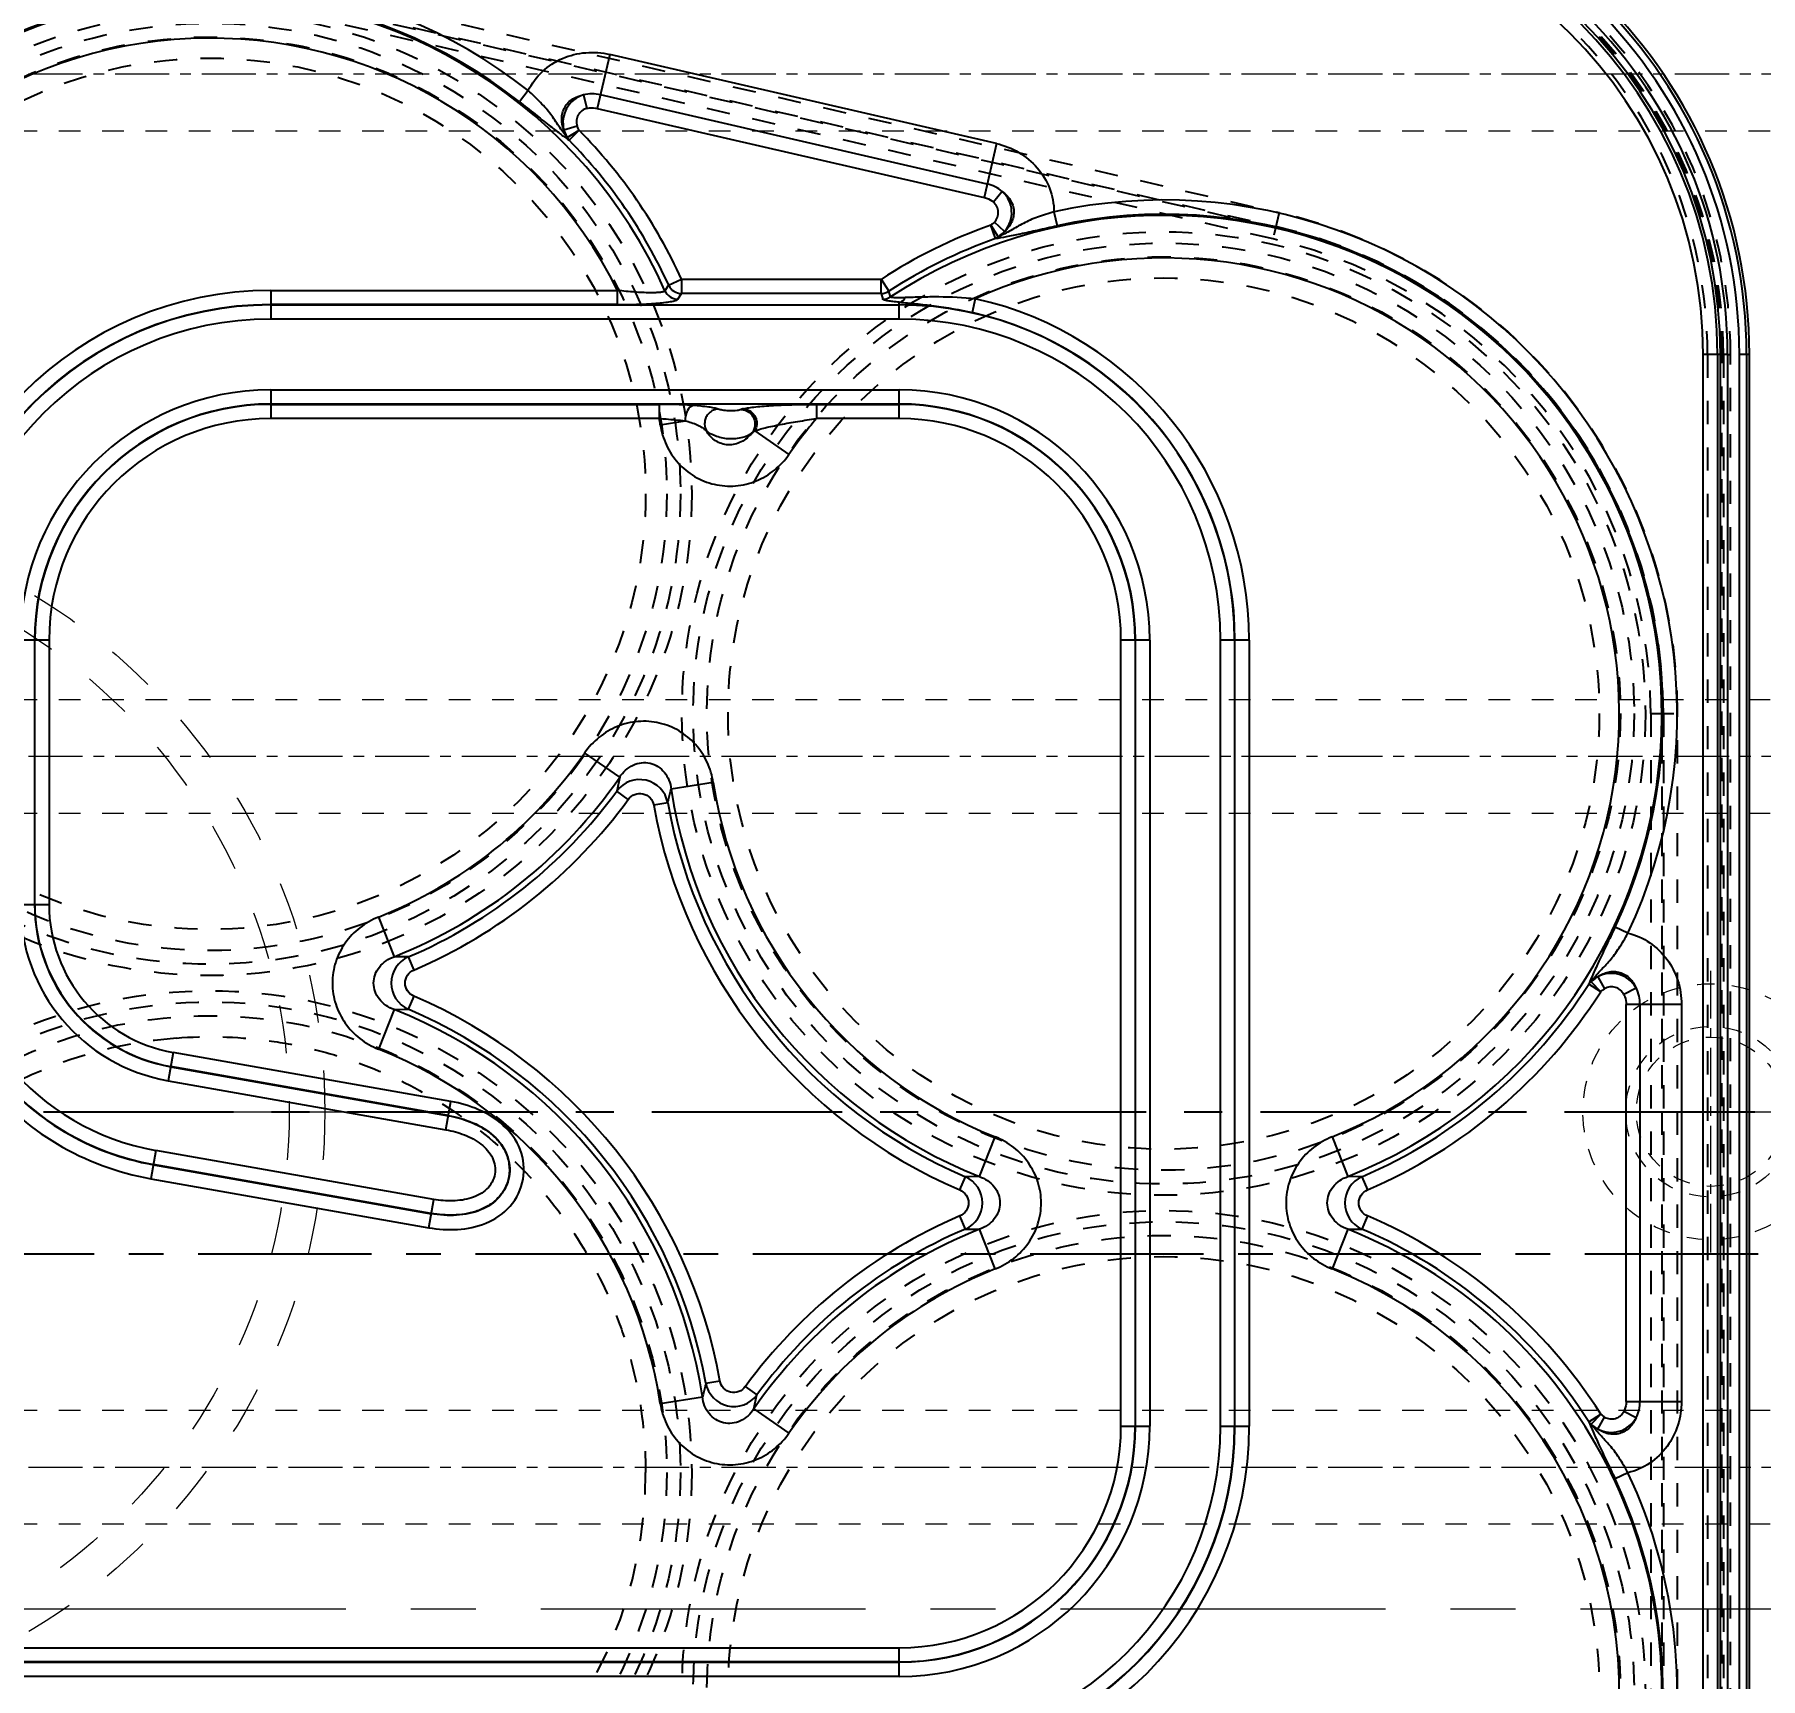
# Model space of a CAD drawing. Header units: millimetres. Extents: x -685 to 1888, y -6001 to 855.
# Drawn here: x 227.9 to 349.3, y -1263.6 to -1147.9 of the extents above; entities that cross this region are included whole.
import ezdxf
from ezdxf.enums import TextEntityAlignment as Align

# ---------------------------------------------------------------- set-up
doc = ezdxf.new("R2010")
doc.units = ezdxf.units.MM
doc.header["$LTSCALE"] = 16.335
doc.header["$PDMODE"] = 3
doc.header["$PDSIZE"] = 0.3125
doc.linetypes.add('CENTER', pattern=[0.6, 0.375, -0.075, 0.075, -0.075])
doc.linetypes.add('HIDDEN', pattern=[0.2, 0.1, -0.1])
doc.layers.get('0').update_dxf_attribs({"linetype": 'CONTINUOUS'})
doc.layers.get('Defpoints').update_dxf_attribs({"linetype": 'CONTINUOUS'})
for name, color, linetype, lineweight in [('cool', 153, 'HIDDEN', 9), ('moldbase', 7, 'CONTINUOUS', 20), ('sp', 193, 'CONTINUOUS', 9)]:
    doc.layers.add(name, color=color, linetype=linetype, lineweight=lineweight)
doc.layers.add('DEFAULT_2', color=8, linetype='HIDDEN')
doc.styles.get("Standard").update_dxf_attribs({"font": 'txt', "width": 0.8})
doc.styles.add('TXT', font='txt.shx', dxfattribs={"bigfont": 'gbcbig.shx'})
doc.dimstyles.new('mold', dxfattribs={"dimtxt": 8, "dimasz": 5, "dimexe": 0, "dimexo": 0, "dimgap": 0, "dimtad": 1, "dimzin": 1, "dimtxsty": 'Standard', "dimcen": 0, "dimclrd": 4, "dimclre": 4, "dimclrt": 6, "dimazin": 0, "dimtfac": 1, "dimtofl": 0, "dimtmove": 0, "dimatfit": 3, "dimfxl": 0, "dimarcsym": 0})

# ---------------------------------------------------------------- blocks, each defined once
blk = doc.blocks.new('sp_80_th', base_point=(180.03, -1065.14))
at = {"layer": 'sp', "color": 1, "linetype": 'CENTER', "ltscale": 2.643404}
for p, q in [((180.03, -1111.89), (180.03, -1018.39)), ((133.28, -1065.14), (226.78, -1065.14))]:
    blk.add_line(p, q, dxfattribs=at)
at = {"layer": 'sp', "linetype": 'HIDDEN', "ltscale": 2.073258}
for radius in [42.5, 40]:
    blk.add_circle((180.03, -1065.14), radius, dxfattribs=at)
at = {"layer": 'sp', "color": 6, "style": 'TXT'}
blk.add_text('SP%%c80', height=10, dxfattribs=at).set_placement((180.03, -1081.14), align=Align.MIDDLE)
blk = doc.blocks.new('124')
at = {"layer": 'cool', "ltscale": 0.932966}
for p, q in [((10.14, -1344.71), (401.48, -1344.71)), ((10.14, -1352.71), (401.48, -1352.71))]:
    blk.add_line(p, q, dxfattribs=at)
at = {"layer": 'cool', "color": 1, "linetype": 'CENTER', "ltscale": 0.621977}
blk.add_line((-4.19, -1348.71), (415.81, -1348.71), dxfattribs=at)
blk = doc.blocks.new('125')
at = {"layer": 'moldbase', "color": 1, "linetype": 'CENTER', "ltscale": 0.55978}
for p, q in [((-654.19, -1233.61), (-654.19, -1213.81)), ((-664.09, -1223.71), (-644.29, -1223.71))]:
    blk.add_line(p, q, dxfattribs=at)
at = {"layer": 'moldbase', "color": 8, "linetype": 'HIDDEN', "ltscale": 0.746373}
for radius in [9, 6, 5.25]:
    blk.add_circle((-654.19, -1223.71), radius, dxfattribs=at)
blk = doc.blocks.new('*D186')
at = {"color": 4, "lineweight": -2}
for p, q in [((326.32, -958.71), (535.21, -958.71)), ((535.21, -1253.71), (535.21, -963.71)), ((492.14, -1258.71), (535.21, -1258.71))]:
    blk.add_line(p, q, dxfattribs=at)
at = {"color": 4}
for points in [[(534.38, -963.71), (536.04, -963.71), (535.21, -958.71)], [(534.38, -1253.71), (536.04, -1253.71), (535.21, -1258.71)]]:
    blk.add_solid(points, dxfattribs=at)
at = {"layer": 'Defpoints', "color": 0}
for p in [(326.32, -958.71), (535.21, -958.71), (492.14, -1258.71)]:
    blk.add_point(p, dxfattribs=at)
at = {"color": 6, "insert": (530.54, -1098.3), "char_height": 8, "attachment_point": 5, "rotation": 90}
blk.add_mtext('300,00', dxfattribs=at)

msp = doc.modelspace()

# ---------------------------------------------------------------- linework, layer by layer
at = {"color": 7, "linetype": 'Continuous'}
for p, q in [((268.352, -1149.34), (267.478, -1153.133)), ((295.56, -1155.611), (268.352, -1149.34)), ((262.616, -1151.886), (261.996, -1152.67)), ((294.904, -1158.456), (267.697, -1152.185)), ((266.51, -1152.191), (266.752, -1153.134)), ((267.478, -1153.133), (294.686, -1159.404)), ((265.132, -1154.645), (266.063, -1154.361)), ((265.369, -1155.177), (266.205, -1154.678)), ((266.205, -1154.678), (265.492, -1155.379)), ((295.56, -1155.611), (294.686, -1159.404)), ((295.968, -1158.981), (295.339, -1159.722)), ((299.604, -1160.411), (299.817, -1161.387)), ((295.155, -1161.35), (295.687, -1162.165)), ((295.488, -1162.292), (295.155, -1161.35)), ((296.133, -1161.79), (295.421, -1161.127)), ((272.498, -1165.573), (273.408, -1165.159)), ((273.408, -1165.159), (287.439, -1165.159)), ((273.408, -1165.159), (273.408, -1166.159)), ((287.439, -1166.159), (287.439, -1165.159)), ((287.439, -1165.159), (287.984, -1165.997)), ((244.504, -1165.936), (244.504, -1167.957)), ((244.504, -1165.936), (268.909, -1165.936)), ((268.909, -1166.935), (268.909, -1165.936)), ((272.498, -1165.573), (272.238, -1165.965)), ((273.151, -1166.557), (273.408, -1166.159)), ((287.439, -1166.159), (273.408, -1166.159)), ((287.439, -1166.159), (287.557, -1166.557)), ((288.105, -1166.393), (287.984, -1165.997)), ((294.069, -1166.523), (293.852, -1167.499)), ((268.909, -1166.935), (244.504, -1166.935)), ((244.504, -1166.957), (288.724, -1166.957)), ((288.724, -1167.957), (244.504, -1167.957)), ((288.724, -1167.957), (288.724, -1166.77)), ((346.98, -1170.444), (345.269, -1170.444)), ((345.269, -1281.999), (345.269, -1170.444)), ((346.271, -1170.444), (346.271, -1281.999)), ((346.479, -1281.999), (346.479, -1170.444)), ((346.98, -1170.444), (346.98, -1281.999)), ((348.522, -1170.444), (347.816, -1170.444)), ((347.816, -1281.999), (347.816, -1170.444)), ((348.317, -1170.444), (348.317, -1281.999)), ((348.522, -1281.999), (348.522, -1170.444)), ((244.504, -1172.93), (244.504, -1174.951)), ((244.504, -1172.93), (288.724, -1172.93)), ((288.724, -1173.93), (244.504, -1173.93)), ((244.504, -1173.952), (271.841, -1173.952)), ((271.84, -1173.952), (271.84, -1174.951)), ((282.896, -1173.952), (288.724, -1173.952)), ((282.896, -1173.952), (282.896, -1174.951)), ((288.724, -1174.951), (288.724, -1172.93)), ((271.84, -1174.951), (244.504, -1174.951)), ((271.91, -1175.388), (273.655, -1175.121)), ((288.724, -1174.951), (282.896, -1174.951)), ((278.565, -1175.817), (280.96, -1177.474)), ((228.912, -1190.544), (226.891, -1190.544)), ((227.912, -1209.136), (227.912, -1190.544)), ((228.912, -1190.544), (228.912, -1209.136)), ((306.337, -1190.544), (304.316, -1190.544)), ((304.316, -1245.819), (304.316, -1190.544)), ((305.316, -1190.544), (305.316, -1245.819)), ((305.338, -1245.819), (305.338, -1190.544)), ((306.337, -1190.544), (306.337, -1245.819)), ((313.332, -1190.544), (311.311, -1190.544)), ((311.311, -1245.819), (311.311, -1190.544)), ((312.31, -1190.544), (312.31, -1245.819)), ((312.332, -1245.819), (312.332, -1190.544)), ((313.332, -1190.544), (313.332, -1245.819)), ((269.055, -1200.178), (266.589, -1198.473)), ((269.055, -1200.178), (268.851, -1201.152)), ((275.639, -1200.558), (272.675, -1201.013)), ((269.658, -1201.742), (268.851, -1201.152)), ((272.433, -1201.978), (271.449, -1202.155)), ((226.891, -1209.136), (228.912, -1209.136)), ((252.078, -1210.02), (253.186, -1212.806)), ((339.976, -1211.146), (339.072, -1210.719)), ((254.181, -1212.826), (254.574, -1213.745)), ((338.061, -1215.271), (337.218, -1214.734)), ((337.387, -1214.569), (338.061, -1215.271)), ((337.852, -1214.218), (338.338, -1215.061)), ((340.553, -1215.01), (339.689, -1215.457)), ((253.186, -1216.521), (252.078, -1219.307)), ((253.186, -1216.521), (254.181, -1216.501)), ((254.574, -1215.583), (254.181, -1216.501)), ((343.745, -1216.165), (339.853, -1216.165)), ((339.853, -1244.086), (339.853, -1216.165)), ((340.826, -1244.086), (340.826, -1216.165)), ((343.745, -1216.165), (343.745, -1244.086)), ((237.644, -1219.543), (237.293, -1221.533)), ((257.184, -1222.988), (237.644, -1219.543)), ((237.467, -1220.549), (257.006, -1223.994)), ((257.01, -1223.973), (237.47, -1220.527)), ((237.293, -1221.533), (256.833, -1224.979)), ((256.833, -1224.979), (257.184, -1222.988)), ((294.363, -1228.268), (295.472, -1225.482)), ((319.161, -1225.482), (320.27, -1228.268)), ((236.429, -1226.431), (236.078, -1228.422)), ((236.252, -1227.437), (255.792, -1230.883)), ((255.795, -1230.861), (236.256, -1227.416)), ((255.969, -1229.877), (236.429, -1226.431)), ((236.078, -1228.422), (255.618, -1231.867)), ((292.975, -1229.206), (293.368, -1228.288)), ((294.363, -1228.268), (293.368, -1228.288)), ((321.265, -1228.288), (320.27, -1228.268)), ((321.265, -1228.288), (321.658, -1229.206)), ((255.618, -1231.867), (255.969, -1229.877)), ((293.368, -1231.963), (292.975, -1231.044)), ((321.658, -1231.044), (321.265, -1231.963)), ((295.472, -1234.769), (294.363, -1231.983)), ((320.27, -1231.983), (319.161, -1234.769)), ((320.27, -1231.983), (321.265, -1231.963)), ((275.117, -1242.811), (276.1, -1242.634)), ((277.891, -1243.047), (278.698, -1243.636)), ((271.91, -1244.23), (274.874, -1243.776)), ((278.494, -1244.611), (278.698, -1243.636)), ((339.853, -1244.086), (343.745, -1244.086)), ((278.494, -1244.611), (280.96, -1246.316)), ((337.218, -1245.516), (338.061, -1244.98)), ((338.061, -1244.98), (337.387, -1245.681)), ((337.852, -1246.032), (338.338, -1245.189)), ((340.553, -1245.24), (339.689, -1244.793)), ((304.316, -1245.819), (306.337, -1245.819)), ((311.311, -1245.819), (313.332, -1245.819)), ((339.976, -1249.104), (339.072, -1249.531)), ((210.651, -1261.411), (288.724, -1261.411)), ((288.724, -1263.432), (288.724, -1261.411)), ((122.899, -1262.432), (288.724, -1262.432)), ((288.724, -1262.41), (210.651, -1262.41)), ((288.724, -1263.432), (122.899, -1263.432))]:
    msp.add_line(p, q, dxfattribs=at)
at = {"color": 1, "linetype": 'CENTER', "ltscale": 2.18358}
msp.add_line((57.305, -1223.709), (354.318, -1223.709), dxfattribs=at)
at = {"color": 1, "linetype": 'CENTER', "ltscale": 1.990328}
msp.add_line((-14.188, -1233.709), (425.812, -1233.709), dxfattribs=at)
at = {"color": 7, "linetype": 'Continuous'}
for centre, radius, start, end in [((313.347, -1170.444), 35.175, 0, 90), ((313.347, -1170.444), 34.971, 0, 90), ((313.347, -1170.444), 34.469, 0, 90), ((313.347, -1170.444), 33.634, 0, 90), ((313.347, -1170.444), 33.132, 0, 90), ((313.347, -1170.444), 32.925, 0, 90), ((313.347, -1170.444), 31.922, 0, 90), ((240.233, -1180.242), 36.126, 51.71501, 115.30612), ((240.233, -1180.242), 35.046, 24.04193, 158.30836), ((240.233, -1180.242), 35.127, 51.71639, 115.30399), ((240.233, -1180.242), 32.047, 26.51448, 158.30835), ((267.07, -1154.119), 2.008, 106.17855, 195.19643), ((240.233, -1180.242), 35.444, 24.44863, 44.54709), ((240.233, -1180.242), 36.443, 24.44863, 44.54709), ((294.621, -1160.469), 2.008, 318.84808, 47.86225), ((307.317, -1195.704), 35.046, 291.69161, 123.2426), ((307.317, -1195.704), 36.126, 334.69398, 102.32715), ((307.317, -1195.704), 35.127, 334.69536, 102.32502), ((307.317, -1195.704), 36.443, 109.49497, 123.05533), ((307.317, -1195.704), 35.444, 109.49497, 123.05533), ((307.317, -1195.704), 32.047, 291.69165, 114.41753), ((244.504, -1190.544), 24.608, 90, 180), ((273.158, -1165.545), 1.011, 204.48654, 269.57408), ((273.416, -1165.148), 1.011, 204.87191, 269.56494), ((288.724, -1190.544), 24.608, 0, 77.45508), ((244.504, -1190.544), 23.608, 90, 180), ((244.504, -1190.544), 23.586, 90, 180), ((244.504, -1190.544), 22.587, 90, 180), ((288.724, -1190.544), 23.586, 0, 90), ((288.724, -1190.544), 22.587, 0, 90), ((288.724, -1190.544), 23.608, 0, 77.45508), ((244.504, -1190.544), 17.613, 90, 180), ((244.504, -1190.544), 16.614, 90, 180), ((244.504, -1190.544), 16.592, 90, 180), ((288.724, -1190.544), 17.613, 0, 90), ((288.724, -1190.544), 16.614, 0, 90), ((288.724, -1190.544), 16.592, 0, 90), ((244.504, -1190.544), 15.592, 90, 180), ((240.233, -1180.242), 32.047, 8.71267, 9.503), ((307.317, -1195.704), 32.047, 139.64178, 145.32938), ((288.724, -1190.544), 15.592, 0, 90), ((240.233, -1180.242), 32.047, 291.69163, 325.32939), ((240.233, -1180.242), 35.046, 291.69173, 325.3293), ((270.459, -1202.358), 2.01, 10.89518, 143.14589), ((307.317, -1195.704), 32.047, 188.71266, 248.30837), ((240.233, -1180.242), 35.444, 293.17475, 323.84628), ((240.233, -1180.242), 36.443, 293.17473, 323.84629), ((307.317, -1195.704), 35.046, 188.71275, 248.30827), ((307.317, -1195.704), 36.443, 190.19576, 246.82527), ((307.317, -1195.704), 35.444, 190.19577, 246.82525), ((239.479, -1209.136), 18.561, 180, 260), ((239.479, -1209.136), 17.562, 180, 260), ((239.479, -1209.136), 12.588, 180, 260), ((239.479, -1209.136), 11.589, 180, 260), ((239.479, -1209.136), 11.567, 180, 260), ((239.479, -1209.136), 10.567, 180, 260), ((254.995, -1214.664), 2.01, 113.87477, 246.12426), ((338.8, -1215.988), 2.008, 29.1586, 118.17435), ((307.317, -1195.704), 35.444, 293.17463, 327.52608), ((307.317, -1195.704), 36.443, 293.17473, 327.52609), ((240.233, -1249.085), 35.046, 8.71275, 68.30827), ((240.233, -1249.085), 35.444, 10.19577, 66.82525), ((240.233, -1249.085), 36.443, 10.19576, 66.82527), ((240.233, -1249.085), 32.047, 8.71266, 68.30837), ((239.479, -1209.136), 19.583, 218.59449, 260), ((239.479, -1209.136), 18.583, 218.59449, 260), ((292.555, -1230.125), 2.01, 293.87415, 66.12486), ((322.078, -1230.125), 2.01, 113.87445, 246.12332), ((307.317, -1264.546), 36.443, 113.17473, 143.84629), ((307.317, -1264.546), 36.443, 32.47394, 66.82527), ((307.317, -1264.546), 35.046, 189.9987, 68.30839), ((307.317, -1264.546), 35.046, 111.69173, 145.3293), ((307.317, -1264.546), 35.444, 113.17475, 143.84628), ((307.317, -1264.546), 35.444, 32.47394, 66.82537), ((307.317, -1264.546), 32.047, 190.57252, 68.30835), ((307.317, -1264.546), 32.047, 111.69163, 145.32939), ((277.09, -1242.431), 2.01, 190.8958, 323.14529), ((338.8, -1244.262), 2.008, 241.82718, 330.84116), ((288.724, -1245.819), 24.608, 270, 360), ((288.724, -1245.819), 23.608, 270, 0), ((288.724, -1245.819), 23.586, 270, 0), ((288.724, -1245.819), 22.587, 270, 360), ((288.724, -1245.819), 17.613, 270, 360), ((288.724, -1245.819), 16.614, 270, 0), ((288.724, -1245.819), 16.592, 270, 0), ((288.724, -1245.819), 15.592, 270, 360), ((307.317, -1264.546), 36.126, 231.71501, 25.30613), ((307.317, -1264.546), 35.127, 231.71639, 25.30399)]:
    msp.add_arc(centre, radius, start, end, dxfattribs=at)
for points, knots in [([(262.616, -1151.886), (262.866, -1151.383), (263.555, -1150.461), (264.999, -1149.531), (266.664, -1149.126), (267.805, -1149.214), (268.352, -1149.34)], [0, 0, 0, 0, 0.2498854, 0.4998181, 0.749839, 1, 1, 1, 1]), ([(265.369, -1155.177), (265.261, -1155.051), (265.049, -1154.795), (264.764, -1154.387), (264.492, -1153.969), (264.2, -1153.549), (263.867, -1153.132), (263.486, -1152.716), (263.066, -1152.298), (262.769, -1152.022), (262.615, -1151.886)], [0, 0, 0, 0, 0.1160463, 0.2306962, 0.3465033, 0.4639862, 0.587043, 0.7180171, 0.8567459, 1, 1, 1, 1]), ([(267.697, -1152.185), (267.505, -1152.14), (267.105, -1152.093), (266.705, -1152.141), (266.51, -1152.191)], [0, 0, 0, 0, 0.4948751, 1, 1, 1, 1]), ([(261.996, -1152.67), (262.364, -1152.961), (263.057, -1153.509), (264.008, -1154.262), (264.805, -1154.875), (265.281, -1155.225), (265.492, -1155.379)], [0, 0, 0, 0, 0.3185767, 0.5990609, 0.8226904, 1, 1, 1, 1]), ([(265.132, -1154.645), (265.032, -1154.397), (264.945, -1153.987), (265.012, -1153.442), (265.169, -1153.052), (265.421, -1152.715), (265.852, -1152.374), (266.246, -1152.234), (266.51, -1152.191)], [0, 0, 0, 0, 0.2457978, 0.3723309, 0.5001044, 0.6280048, 0.7543013, 1, 1, 1, 1]), ([(266.752, -1153.134), (266.625, -1153.166), (266.382, -1153.281), (266.115, -1153.583), (265.996, -1153.968), (266.025, -1154.236), (266.063, -1154.361)], [0, 0, 0, 0, 0.2500368, 0.5000291, 0.7499978, 1, 1, 1, 1]), ([(266.752, -1153.134), (266.809, -1153.119), (267.049, -1153.075), (267.299, -1153.092), (267.478, -1153.133)], [0, 0, 0, 0, 0.2442835, 1, 1, 1, 1]), ([(266.205, -1154.678), (266.19, -1154.653), (266.133, -1154.551), (266.088, -1154.444), (266.063, -1154.361)], [0, 0, 0, 0, 0.2537329, 1, 1, 1, 1]), ([(265.132, -1154.645), (265.147, -1154.692), (265.209, -1154.876), (265.295, -1155.052), (265.369, -1155.177)], [0, 0, 0, 0, 0.2529343, 1, 1, 1, 1]), ([(265.492, -1155.379), (265.48, -1155.365), (265.431, -1155.303), (265.392, -1155.233), (265.369, -1155.177)], [0, 0, 0, 0, 0.2391954, 1, 1, 1, 1]), ([(295.56, -1155.611), (296.108, -1155.737), (297.172, -1156.157), (298.492, -1157.251), (299.383, -1158.718), (299.599, -1159.85), (299.604, -1160.411)], [0, 0, 0, 0, 0.2501446, 0.500177, 0.7501331, 1, 1, 1, 1]), ([(294.686, -1159.404), (294.747, -1159.418), (294.98, -1159.485), (295.201, -1159.605), (295.339, -1159.722)], [0, 0, 0, 0, 0.2562297, 1, 1, 1, 1]), ([(295.968, -1158.981), (295.815, -1158.85), (295.476, -1158.632), (295.097, -1158.5), (294.904, -1158.456)], [0, 0, 0, 0, 0.5050791, 1, 1, 1, 1]), ([(295.968, -1158.981), (296.187, -1159.135), (296.481, -1159.434), (296.718, -1159.929), (296.798, -1160.343), (296.767, -1160.762), (296.589, -1161.281), (296.332, -1161.612), (296.133, -1161.791)], [0, 0, 0, 0, 0.2459115, 0.372434, 0.5001995, 0.6281093, 0.7544146, 1, 1, 1, 1]), ([(295.421, -1161.127), (295.51, -1161.032), (295.653, -1160.804), (295.714, -1160.405), (295.607, -1160.017), (295.438, -1159.807), (295.339, -1159.723)], [0, 0, 0, 0, 0.250037, 0.5000296, 0.7499978, 1, 1, 1, 1]), ([(299.604, -1160.411), (299.405, -1160.463), (299.018, -1160.582), (298.458, -1160.778), (297.933, -1160.983), (297.451, -1161.213), (297.005, -1161.463), (296.434, -1161.806), (295.992, -1162.035), (295.687, -1162.165)], [0, 0, 0, 0, 0.1432356, 0.2820824, 0.4130672, 0.5360289, 0.6539207, 0.7692323, 1, 1, 1, 1]), ([(295.421, -1161.127), (295.402, -1161.148), (295.32, -1161.23), (295.228, -1161.302), (295.155, -1161.35)], [0, 0, 0, 0, 0.2462426, 1, 1, 1, 1]), ([(295.488, -1162.292), (295.746, -1162.246), (296.327, -1162.14), (297.312, -1161.938), (298.497, -1161.677), (299.36, -1161.487), (299.819, -1161.387)], [0, 0, 0, 0, 0.17732, 0.4009596, 0.6814558, 1, 1, 1, 1]), ([(295.687, -1162.165), (295.727, -1162.138), (295.887, -1162.027), (296.033, -1161.897), (296.133, -1161.79)], [0, 0, 0, 0, 0.2477209, 1, 1, 1, 1]), ([(295.687, -1162.165), (295.672, -1162.178), (295.611, -1162.229), (295.542, -1162.269), (295.488, -1162.292)], [0, 0, 0, 0, 0.2616835, 1, 1, 1, 1]), ([(272.238, -1165.965), (272.231, -1165.979), (272.199, -1166.006), (272.092, -1166.048), (271.882, -1166.083), (271.554, -1166.105), (271.132, -1166.109), (270.638, -1166.093), (269.887, -1166.046), (269.306, -1165.985), (268.909, -1165.936)], [0, 0, 0, 0, 0.0141037, 0.035393, 0.1026321, 0.2021908, 0.3293635, 0.4784095, 0.6435003, 1, 1, 1, 1]), ([(268.909, -1166.935), (269.164, -1166.935), (269.668, -1166.931), (270.406, -1166.913), (271.102, -1166.882), (271.731, -1166.839), (272.268, -1166.785), (272.646, -1166.73), (272.883, -1166.679), (273.009, -1166.642), (273.096, -1166.605), (273.14, -1166.574), (273.151, -1166.557)], [0, 0, 0, 0, 0.1783942, 0.3525793, 0.5169772, 0.6660368, 0.7938892, 0.8946399, 0.9333929, 0.9637991, 0.9858122, 1, 1, 1, 1]), ([(287.557, -1166.557), (287.606, -1166.557), (287.797, -1166.541), (287.985, -1166.472), (288.105, -1166.393)], [0, 0, 0, 0, 0.2521092, 1, 1, 1, 1]), ([(288.724, -1166.77), (288.575, -1166.758), (288.303, -1166.732), (287.984, -1166.691), (287.778, -1166.653), (287.669, -1166.624), (287.598, -1166.597), (287.561, -1166.571), (287.557, -1166.557)], [0, 0, 0, 0, 0.3742802, 0.6832853, 0.8045456, 0.8988192, 0.9634097, 1, 1, 1, 1]), ([(289.145, -1166.448), (289.012, -1166.453), (288.77, -1166.46), (288.485, -1166.46), (288.301, -1166.449), (288.203, -1166.437), (288.142, -1166.424), (288.108, -1166.405), (288.105, -1166.393)], [0, 0, 0, 0, 0.3793416, 0.6906178, 0.8115586, 0.9047443, 0.9673621, 1, 1, 1, 1]), ([(288.724, -1166.77), (288.765, -1166.765), (288.939, -1166.709), (289.072, -1166.566), (289.145, -1166.448)], [0, 0, 0, 0, 0.2305718, 1, 1, 1, 1]), ([(294.069, -1166.523), (293.213, -1166.448), (291.944, -1166.389), (290.302, -1166.404), (289.519, -1166.433), (289.145, -1166.448)], [0, 0, 0, 0, 0.5230942, 0.7721435, 1, 1, 1, 1]), ([(288.724, -1166.77), (289.113, -1166.803), (289.93, -1166.872), (291.646, -1167.07), (292.966, -1167.3), (293.852, -1167.499)], [0, 0, 0, 0, 0.2257614, 0.4747741, 1, 1, 1, 1]), ([(274.236, -1174.032), (274.054, -1174.018), (273.256, -1173.969), (272.457, -1173.952), (271.841, -1173.952)], [0, 0, 0, 0, 0.2287066, 1, 1, 1, 1]), ([(274.236, -1174.032), (274.057, -1174.058), (273.863, -1174.279), (273.745, -1174.559), (273.674, -1174.804), (273.654, -1174.995), (273.655, -1175.121)], [0, 0, 0, 0, 0.4171237, 0.5609537, 0.7107417, 1, 1, 1, 1]), ([(275.987, -1174.29), (275.894, -1174.259), (275.671, -1174.204), (275.088, -1174.105), (274.596, -1174.059), (274.236, -1174.032)], [0, 0, 0, 0, 0.1648676, 0.3885325, 1, 1, 1, 1]), ([(277.766, -1174.265), (277.885, -1174.234), (278.169, -1174.182), (278.65, -1174.121), (279.231, -1174.069), (280.137, -1174.01), (281.367, -1173.964), (282.376, -1173.952), (282.896, -1173.952)], [0, 0, 0, 0, 0.0719301, 0.1678845, 0.2826639, 0.4116335, 0.6969276, 1, 1, 1, 1]), ([(271.84, -1174.951), (272.001, -1174.96), (272.607, -1174.999), (273.212, -1175.058), (273.655, -1175.121)], [0, 0, 0, 0, 0.264812, 1, 1, 1, 1]), ([(273.655, -1175.121), (273.948, -1175.18), (274.491, -1175.335), (274.956, -1175.652), (275.154, -1175.815)], [0, 0, 0, 0, 0.5390493, 1, 1, 1, 1]), ([(275.987, -1174.29), (275.831, -1174.295), (275.582, -1174.368), (275.313, -1174.583), (275.142, -1174.81), (275.043, -1175.078), (275.006, -1175.424), (275.076, -1175.678), (275.154, -1175.815)], [0, 0, 0, 0, 0.226458, 0.358626, 0.4968168, 0.6356818, 0.7695318, 1, 1, 1, 1]), ([(277.596, -1174.319), (277.509, -1174.354), (277.218, -1174.415), (276.765, -1174.427), (276.317, -1174.379), (276.073, -1174.32), (275.987, -1174.29)], [0, 0, 0, 0, 0.1729966, 0.540802, 0.8309524, 1, 1, 1, 1]), ([(277.766, -1174.265), (277.75, -1174.27), (277.693, -1174.285), (277.636, -1174.303), (277.596, -1174.319)], [0, 0, 0, 0, 0.279725, 1, 1, 1, 1]), ([(277.596, -1174.319), (277.787, -1174.324), (278.17, -1174.456), (278.524, -1174.91), (278.61, -1175.469), (278.469, -1175.822), (278.351, -1175.968)], [0, 0, 0, 0, 0.2591668, 0.5150213, 0.7449862, 1, 1, 1, 1]), ([(277.766, -1174.265), (277.924, -1174.272), (278.177, -1174.354), (278.44, -1174.585), (278.603, -1174.822), (278.691, -1175.096), (278.715, -1175.438), (278.642, -1175.684), (278.565, -1175.817)], [0, 0, 0, 0, 0.2301111, 0.3644914, 0.5045376, 0.6438593, 0.7765917, 1, 1, 1, 1]), ([(278.565, -1175.817), (278.666, -1175.776), (278.908, -1175.699), (279.502, -1175.544), (280.404, -1175.357), (281.606, -1175.145), (282.457, -1175.015), (282.896, -1174.951)], [0, 0, 0, 0, 0.0743997, 0.1719547, 0.4160505, 0.6990109, 1, 1, 1, 1]), ([(271.91, -1175.388), (271.986, -1175.881), (272.278, -1176.851), (273.11, -1178.12), (274.282, -1179.087), (275.692, -1179.655), (277.209, -1179.762), (278.685, -1179.404), (279.989, -1178.629), (280.676, -1177.884), (280.96, -1177.474)], [0, 0, 0, 0, 0.1250472, 0.2500704, 0.3750489, 0.5000326, 0.625011, 0.7499781, 0.8749745, 1, 1, 1, 1]), ([(278.351, -1175.968), (278.161, -1176.117), (277.616, -1176.356), (276.706, -1176.427), (275.825, -1176.238), (275.332, -1175.966), (275.154, -1175.815)], [0, 0, 0, 0, 0.2135215, 0.5119744, 0.7937925, 1, 1, 1, 1]), ([(278.351, -1175.968), (278.149, -1176.225), (277.645, -1176.657), (276.681, -1176.886), (275.743, -1176.583), (275.308, -1176.093), (275.154, -1175.815)], [0, 0, 0, 0, 0.2581856, 0.5057682, 0.7493314, 1, 1, 1, 1]), ([(278.351, -1175.968), (278.368, -1175.956), (278.438, -1175.905), (278.509, -1175.855), (278.565, -1175.817)], [0, 0, 0, 0, 0.2342865, 1, 1, 1, 1]), ([(275.639, -1200.558), (275.564, -1200.065), (275.271, -1199.095), (274.439, -1197.826), (273.267, -1196.859), (271.857, -1196.292), (270.341, -1196.185), (268.864, -1196.542), (267.56, -1197.318), (266.873, -1198.062), (266.589, -1198.473)], [0, 0, 0, 0, 0.1250472, 0.2500704, 0.3750489, 0.5000326, 0.625011, 0.7499781, 0.8749745, 1, 1, 1, 1]), ([(269.055, -1200.178), (269.283, -1199.823), (269.772, -1199.363), (270.579, -1199.128), (271.198, -1199.154), (271.766, -1199.402), (272.388, -1199.966), (272.626, -1200.593), (272.675, -1201.013)], [0, 0, 0, 0, 0.2549549, 0.3787355, 0.5000052, 0.6212722, 0.7450568, 1, 1, 1, 1]), ([(269.658, -1201.742), (269.772, -1201.586), (270.095, -1201.333), (270.706, -1201.286), (271.236, -1201.595), (271.415, -1201.965), (271.449, -1202.155)], [0, 0, 0, 0, 0.2502707, 0.5000111, 0.7497491, 1, 1, 1, 1]), ([(272.433, -1201.978), (272.453, -1201.899), (272.534, -1201.577), (272.614, -1201.256), (272.675, -1201.013)], [0, 0, 0, 0, 0.2447141, 1, 1, 1, 1]), ([(252.078, -1210.02), (251.614, -1210.204), (250.734, -1210.707), (249.685, -1211.803), (249.006, -1213.162), (248.769, -1214.664), (249.006, -1216.166), (249.686, -1217.524), (250.734, -1218.62), (251.614, -1219.123), (252.078, -1219.307)], [0, 0, 0, 0, 0.1250472, 0.2500704, 0.3750489, 0.5000326, 0.625011, 0.7499781, 0.8749745, 1, 1, 1, 1]), ([(339.073, -1210.718), (338.872, -1211.143), (338.493, -1211.941), (337.973, -1213.037), (337.555, -1213.951), (337.321, -1214.494), (337.218, -1214.734)], [0, 0, 0, 0, 0.3185764, 0.5990606, 0.8226903, 1, 1, 1, 1]), ([(337.387, -1214.569), (337.486, -1214.435), (337.687, -1214.171), (338.021, -1213.802), (338.367, -1213.443), (338.711, -1213.064), (339.043, -1212.646), (339.363, -1212.181), (339.676, -1211.678), (339.877, -1211.327), (339.976, -1211.146)], [0, 0, 0, 0, 0.1160426, 0.2306929, 0.3465003, 0.4639838, 0.5870415, 0.7180162, 0.8567453, 1, 1, 1, 1]), ([(339.976, -1211.146), (340.522, -1211.278), (341.575, -1211.742), (342.806, -1212.94), (343.574, -1214.471), (343.745, -1215.603), (343.745, -1216.165)], [0, 0, 0, 0, 0.2498854, 0.4998181, 0.749839, 1, 1, 1, 1]), ([(253.186, -1216.521), (252.788, -1216.379), (252.23, -1216.006), (251.821, -1215.273), (251.707, -1214.664), (251.821, -1214.055), (252.23, -1213.322), (252.789, -1212.948), (253.186, -1212.806)], [0, 0, 0, 0, 0.2549549, 0.3787354, 0.5000052, 0.6212722, 0.7450568, 1, 1, 1, 1]), ([(254.181, -1212.826), (254.1, -1212.824), (253.768, -1212.818), (253.437, -1212.811), (253.186, -1212.806)], [0, 0, 0, 0, 0.2447141, 1, 1, 1, 1]), ([(254.574, -1215.583), (254.397, -1215.507), (254.077, -1215.249), (253.895, -1214.664), (254.077, -1214.078), (254.397, -1213.821), (254.574, -1213.745)], [0, 0, 0, 0, 0.2502707, 0.5000111, 0.7497491, 1, 1, 1, 1]), ([(337.852, -1214.218), (338.071, -1214.065), (338.451, -1213.888), (338.997, -1213.831), (339.413, -1213.896), (339.798, -1214.067), (340.226, -1214.409), (340.451, -1214.763), (340.553, -1215.01)], [0, 0, 0, 0, 0.2457978, 0.3723309, 0.5001044, 0.6280048, 0.7543013, 1, 1, 1, 1]), ([(337.218, -1214.734), (337.229, -1214.719), (337.279, -1214.657), (337.338, -1214.604), (337.387, -1214.569)], [0, 0, 0, 0, 0.2391951, 1, 1, 1, 1]), ([(337.852, -1214.218), (337.809, -1214.243), (337.644, -1214.345), (337.492, -1214.468), (337.387, -1214.569)], [0, 0, 0, 0, 0.2530202, 1, 1, 1, 1]), ([(338.061, -1215.271), (338.082, -1215.25), (338.168, -1215.173), (338.263, -1215.105), (338.338, -1215.061)], [0, 0, 0, 0, 0.2538172, 1, 1, 1, 1]), ([(339.689, -1215.457), (339.629, -1215.341), (339.462, -1215.13), (339.108, -1214.937), (338.706, -1214.908), (338.451, -1214.996), (338.338, -1215.061)], [0, 0, 0, 0, 0.2500368, 0.5000291, 0.7499978, 1, 1, 1, 1]), ([(340.826, -1216.165), (340.826, -1215.968), (340.783, -1215.568), (340.645, -1215.189), (340.553, -1215.01)], [0, 0, 0, 0, 0.4948752, 1, 1, 1, 1]), ([(339.689, -1215.457), (339.716, -1215.51), (339.813, -1215.734), (339.853, -1215.981), (339.853, -1216.165)], [0, 0, 0, 0, 0.2442835, 1, 1, 1, 1]), ([(255.618, -1231.867), (256.284, -1231.984), (257.654, -1232.076), (259.703, -1231.674), (261.492, -1230.473), (262.46, -1228.496), (262.227, -1226.307), (260.956, -1224.567), (259.169, -1223.488), (257.85, -1223.106), (257.184, -1222.988)], [0, 0, 0, 0, 0.1228357, 0.247067, 0.3730895, 0.499979, 0.6268815, 0.7529042, 0.8771577, 1, 1, 1, 1]), ([(257.01, -1223.973), (257.598, -1224.076), (258.736, -1224.404), (260.231, -1225.296), (261.244, -1226.658), (261.426, -1228.314), (260.689, -1229.807), (259.271, -1230.741), (257.561, -1231.067), (256.38, -1230.986), (255.792, -1230.883)], [0, 0, 0, 0, 0.1336977, 0.2624749, 0.3836192, 0.4999895, 0.6164279, 0.737546, 0.8663098, 1, 1, 1, 1]), ([(257.006, -1223.994), (257.518, -1224.085), (258.543, -1224.366), (259.739, -1225.007), (260.553, -1225.771), (261.041, -1226.504), (261.313, -1227.37), (261.303, -1228.292), (260.997, -1229.162), (260.446, -1229.881), (259.736, -1230.403), (258.955, -1230.739), (258.154, -1230.926), (257.098, -1231.014), (256.308, -1230.951), (255.795, -1230.861)], [0, 0, 0, 0, 0.1165442, 0.2366293, 0.2996203, 0.3648536, 0.4318678, 0.4998537, 0.5678311, 0.6348575, 0.6998161, 0.7630544, 0.8240013, 0.8834576, 1, 1, 1, 1]), ([(256.833, -1224.979), (257.278, -1225.057), (258.145, -1225.295), (259.14, -1225.819), (259.772, -1226.411), (260.123, -1226.93), (260.305, -1227.513), (260.303, -1228.116), (260.098, -1228.682), (259.728, -1229.168), (259.221, -1229.536), (258.424, -1229.876), (257.311, -1230.029), (256.414, -1229.955), (255.969, -1229.877)], [0, 0, 0, 0, 0.1323145, 0.2615347, 0.3240015, 0.3841825, 0.4426681, 0.4999889, 0.5573138, 0.6158076, 0.6759982, 0.7384719, 0.8676875, 1, 1, 1, 1]), ([(295.472, -1234.769), (295.935, -1234.584), (296.815, -1234.082), (297.864, -1232.986), (298.544, -1231.626), (298.78, -1230.125), (298.544, -1228.623), (297.864, -1227.264), (296.815, -1226.169), (295.935, -1225.666), (295.472, -1225.482)], [0, 0, 0, 0, 0.1250472, 0.2500704, 0.3750489, 0.5000326, 0.625011, 0.7499781, 0.8749745, 1, 1, 1, 1]), ([(319.161, -1225.482), (318.698, -1225.666), (317.818, -1226.169), (316.769, -1227.265), (316.089, -1228.624), (315.853, -1230.126), (316.09, -1231.627), (316.769, -1232.986), (317.818, -1234.082), (318.698, -1234.584), (319.161, -1234.769)], [0, 0, 0, 0, 0.1250475, 0.2500705, 0.3750479, 0.5000317, 0.6250105, 0.7499789, 0.8749753, 1, 1, 1, 1]), ([(294.363, -1228.268), (294.761, -1228.41), (295.319, -1228.783), (295.729, -1229.516), (295.842, -1230.125), (295.729, -1230.734), (295.319, -1231.467), (294.761, -1231.841), (294.363, -1231.983)], [0, 0, 0, 0, 0.2549549, 0.3787355, 0.5000052, 0.6212722, 0.7450568, 1, 1, 1, 1]), ([(320.27, -1231.983), (319.872, -1231.841), (319.314, -1231.467), (318.904, -1230.734), (318.791, -1230.125), (318.904, -1229.516), (319.314, -1228.783), (319.872, -1228.41), (320.27, -1228.268)], [0, 0, 0, 0, 0.2549429, 0.378727, 0.4999936, 0.6212634, 0.745044, 1, 1, 1, 1]), ([(292.975, -1229.206), (293.152, -1229.282), (293.472, -1229.54), (293.654, -1230.125), (293.472, -1230.711), (293.152, -1230.968), (292.975, -1231.044)], [0, 0, 0, 0, 0.2502707, 0.5000111, 0.7497491, 1, 1, 1, 1]), ([(321.658, -1231.044), (321.481, -1230.968), (321.161, -1230.711), (320.979, -1230.125), (321.161, -1229.54), (321.481, -1229.282), (321.658, -1229.206)], [0, 0, 0, 0, 0.2502772, 0.5000204, 0.7497551, 1, 1, 1, 1]), ([(293.368, -1231.963), (293.449, -1231.965), (293.781, -1231.971), (294.113, -1231.978), (294.363, -1231.983)], [0, 0, 0, 0, 0.2447141, 1, 1, 1, 1]), ([(275.117, -1242.811), (275.097, -1242.89), (275.016, -1243.211), (274.935, -1243.533), (274.874, -1243.776)], [0, 0, 0, 0, 0.2447141, 1, 1, 1, 1]), ([(277.891, -1243.047), (277.777, -1243.203), (277.455, -1243.456), (276.843, -1243.503), (276.313, -1243.193), (276.135, -1242.824), (276.1, -1242.634)], [0, 0, 0, 0, 0.2502707, 0.5000111, 0.7497491, 1, 1, 1, 1]), ([(271.91, -1244.23), (271.986, -1244.724), (272.278, -1245.694), (273.11, -1246.962), (274.282, -1247.93), (275.692, -1248.497), (277.209, -1248.604), (278.685, -1248.247), (279.989, -1247.471), (280.676, -1246.727), (280.96, -1246.316)], [0, 0, 0, 0, 0.1250472, 0.2500704, 0.3750489, 0.5000326, 0.625011, 0.7499781, 0.8749745, 1, 1, 1, 1]), ([(278.494, -1244.611), (278.266, -1244.966), (277.777, -1245.426), (276.971, -1245.661), (276.352, -1245.635), (275.784, -1245.387), (275.161, -1244.823), (274.923, -1244.195), (274.874, -1243.776)], [0, 0, 0, 0, 0.2549549, 0.3787355, 0.5000052, 0.6212722, 0.7450567, 1, 1, 1, 1]), ([(339.853, -1244.086), (339.853, -1244.148), (339.839, -1244.391), (339.772, -1244.633), (339.689, -1244.793)], [0, 0, 0, 0, 0.2562298, 1, 1, 1, 1]), ([(343.745, -1244.086), (343.745, -1244.648), (343.574, -1245.779), (342.805, -1247.311), (341.575, -1248.509), (340.522, -1248.973), (339.976, -1249.104)], [0, 0, 0, 0, 0.2501446, 0.500177, 0.7501331, 1, 1, 1, 1]), ([(340.553, -1245.24), (340.645, -1245.062), (340.783, -1244.683), (340.826, -1244.283), (340.826, -1244.086)], [0, 0, 0, 0, 0.5050789, 1, 1, 1, 1]), ([(337.218, -1245.516), (337.321, -1245.757), (337.555, -1246.3), (337.973, -1247.214), (338.493, -1248.31), (338.872, -1249.108), (339.073, -1249.533)], [0, 0, 0, 0, 0.1773201, 0.4009599, 0.6814564, 1, 1, 1, 1]), ([(337.387, -1245.681), (337.37, -1245.669), (337.308, -1245.621), (337.253, -1245.563), (337.218, -1245.516)], [0, 0, 0, 0, 0.2616837, 1, 1, 1, 1]), ([(340.553, -1245.24), (340.451, -1245.488), (340.226, -1245.842), (339.797, -1246.184), (339.412, -1246.354), (338.996, -1246.419), (338.45, -1246.362), (338.071, -1246.186), (337.852, -1246.032)], [0, 0, 0, 0, 0.2459115, 0.372434, 0.5001995, 0.6281093, 0.7544147, 1, 1, 1, 1]), ([(338.338, -1245.189), (338.313, -1245.175), (338.215, -1245.114), (338.124, -1245.04), (338.061, -1244.98)], [0, 0, 0, 0, 0.2462372, 1, 1, 1, 1]), ([(338.338, -1245.189), (338.451, -1245.254), (338.706, -1245.342), (339.108, -1245.313), (339.462, -1245.121), (339.629, -1244.909), (339.689, -1244.793)], [0, 0, 0, 0, 0.250037, 0.5000297, 0.7499978, 1, 1, 1, 1]), ([(339.976, -1249.104), (339.881, -1248.922), (339.678, -1248.571), (339.361, -1248.07), (339.043, -1247.604), (338.711, -1247.186), (338.367, -1246.808), (337.904, -1246.329), (337.582, -1245.949), (337.387, -1245.681)], [0, 0, 0, 0, 0.1432355, 0.2820824, 0.4130673, 0.5360292, 0.6539213, 0.7692329, 1, 1, 1, 1]), ([(337.387, -1245.681), (337.422, -1245.715), (337.566, -1245.845), (337.725, -1245.959), (337.852, -1246.032)], [0, 0, 0, 0, 0.2477215, 1, 1, 1, 1])]:
    msp.add_open_spline(points, degree=3, knots=knots, dxfattribs=at)
msp.add_open_spline([(287.439, -1166.159), (287.628, -1166.158), (287.825, -1166.1), (287.984, -1165.997)], degree=3, dxfattribs=at)
at = {"layer": 'DEFAULT_2', "color": 8, "linetype": 'HIDDEN'}
for p, q in [((315.191, -1161.537), (248.108, -1146.075)), ((248.129, -1145.985), (315.212, -1161.446)), ((248.354, -1145.008), (315.437, -1160.469)), ((315.011, -1162.319), (247.928, -1146.857)), ((315.437, -1160.469), (315.011, -1162.319)), ((345.574, -1170.444), (345.574, -1282.115)), ((346.577, -1282.133), (346.577, -1170.444)), ((346.69, -1170.444), (346.69, -1282.245)), ((346.98, -1170.444), (347.191, -1170.444)), ((347.191, -1282.232), (347.191, -1170.444)), ((341.577, -1195.704), (343.475, -1195.704)), ((341.577, -1195.704), (341.577, -1264.546)), ((342.379, -1264.546), (342.379, -1195.704)), ((342.472, -1195.704), (342.472, -1264.546)), ((343.475, -1264.546), (343.475, -1195.704))]:
    msp.add_line(p, q, dxfattribs=at)
for centre, radius in [((240.233, -1180.242), 33.886), ((240.233, -1180.242), 33.094), ((240.233, -1180.242), 32.128), ((240.233, -1180.242), 30.644), ((307.317, -1195.704), 33.886), ((307.317, -1195.704), 33.094), ((307.317, -1195.704), 32.128), ((307.317, -1195.704), 30.644), ((240.233, -1249.085), 33.886), ((240.233, -1249.085), 33.094), ((240.233, -1249.085), 32.128), ((307.317, -1264.546), 33.886), ((307.317, -1264.546), 33.094), ((307.317, -1264.546), 32.128), ((307.317, -1264.546), 30.644)]:
    msp.add_circle(centre, radius, dxfattribs=at)
for centre, radius, start, end in [((313.347, -1170.444), 33.844, 0, 90), ((313.347, -1170.444), 33.343, 0, 90), ((313.347, -1170.444), 33.23, 0, 90), ((313.347, -1170.444), 32.228, 0, 90), ((307.317, -1195.704), 36.158, 0, 77.02103), ((307.317, -1195.704), 35.063, 0, 77.02103), ((307.317, -1195.704), 35.156, 0, 77.02103), ((307.317, -1195.704), 34.261, 0, 77.02103), ((240.233, -1249.085), 30.644, 94.4269, 0.0043)]:
    msp.add_arc(centre, radius, start, end, dxfattribs=at)
msp.add_open_spline([(237.867, -1218.528), (239.962, -1218.367), (243.142, -1218.447), (247.283, -1219.204), (251.325, -1220.382), (256.119, -1222.626), (261.193, -1226.436), (265.383, -1231.201), (267.989, -1235.808), (269.476, -1239.747), (270.55, -1243.817), (270.874, -1246.982), (270.878, -1249.083)], degree=3, knots=[0, 0, 0, 0, 0.1249607, 0.1875232, 0.2500811, 0.3750407, 0.499999, 0.6249575, 0.7499168, 0.8124753, 0.8750378, 1, 1, 1, 1], dxfattribs=at)
at = {"layer": 'moldbase', "color": 1, "linetype": 'CENTER', "ltscale": 3.731864}
msp.add_line((505.812, -1258.709), (-94.188, -1258.709), dxfattribs=at)

# ---------------------------------------------------------------- block references
for name, p in [('125', (1000, 0)), ('124', (0, 198)), ('124', (0, 150)), ('124', (0, 100))]:
    msp.add_blockref(name, p)
at = {"layer": 'sp'}
msp.add_blockref('sp_80_th', (205.812, -1223.709), dxfattribs=at)

# ---------------------------------------------------------------- dimensions: what is measured, and where the dimension line sits
dim = msp.add_linear_dim(base=(535.209, -958.709), p1=(492.138, -1258.709), p2=(326.322, -958.709), angle=90, dimstyle='mold')
dim.commit()
dim.dimension.update_dxf_attribs({"geometry": '*D186', "text_midpoint": (535.209, -1098.298), "dimtype": 160})

doc.saveas('drawing.dxf')
